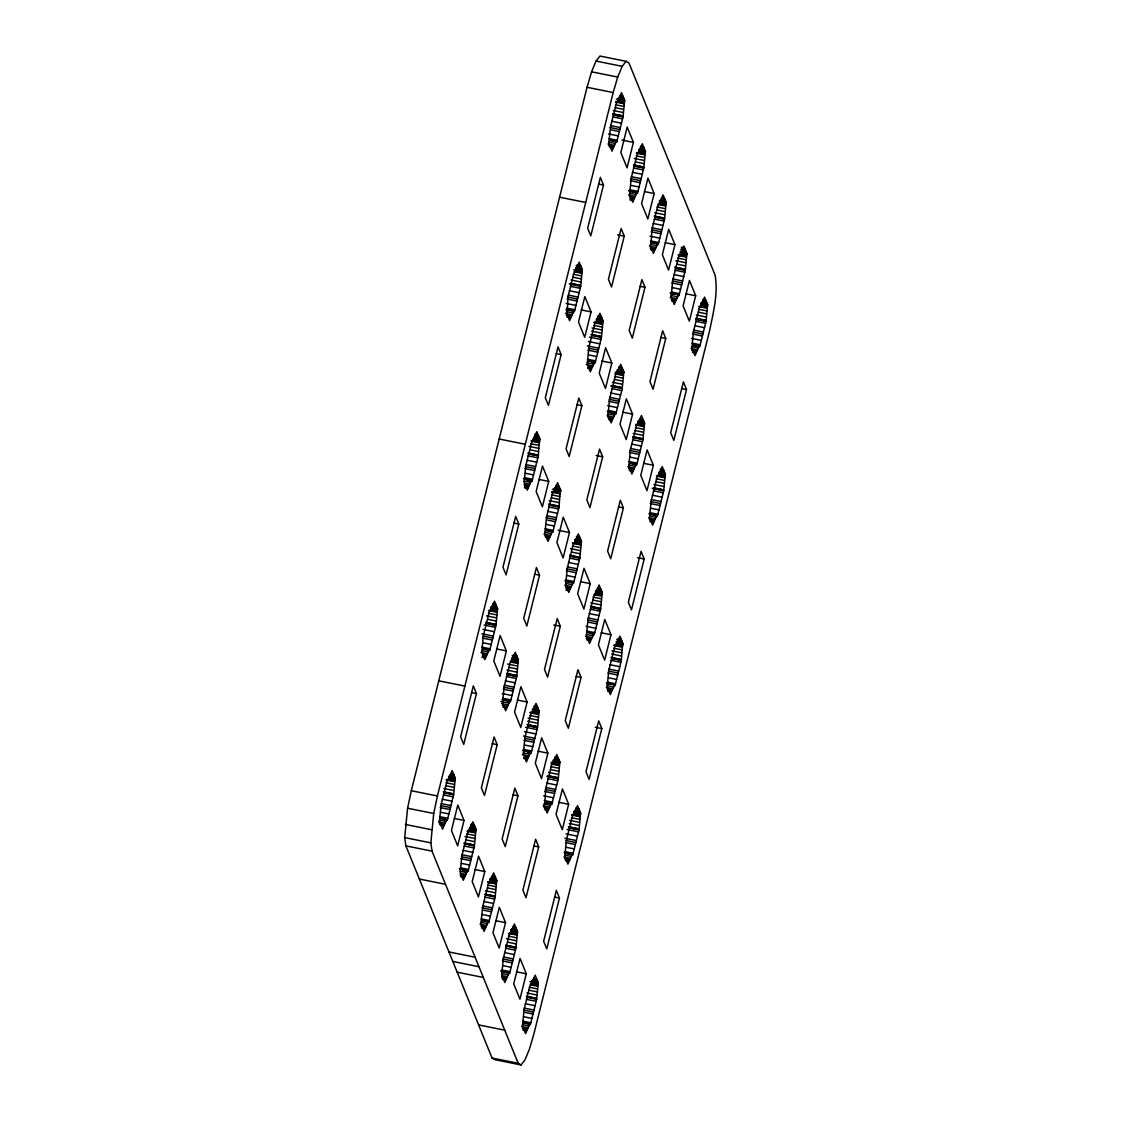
<?xml version="1.0" encoding="UTF-8"?>
<svg xmlns="http://www.w3.org/2000/svg" width="1121" height="1121" viewBox="0 0 1121 1121"><rect width="100%" height="100%" fill="white"/><g stroke="black" fill="none" stroke-linecap="round" stroke-linejoin="round"><path stroke-width="1.5" d="M446.873 819.255L442.557 829.162L439.446 821.483L441.057 804.934L447.405 779.515L447.825 780.538L452.141 770.631L455.252 778.31L453.641 794.845L447.293 820.278L446.873 819.255L440.343 817.938M467.625 870.372L468.046 871.395L474.393 845.977L476.019 829.428L472.908 821.763L468.592 831.67L468.172 830.633L461.824 856.066L460.199 872.614L463.309 880.279L467.625 870.372L459.456 868.733M488.392 921.49L484.076 931.397L480.951 923.732L482.576 907.183L488.924 881.765L489.345 882.788L493.66 872.881L496.771 880.546L495.16 897.094L488.798 922.527L488.392 921.49L481.848 920.173M482.759 648.597L489.288 649.914L489.639 650.769L495.986 625.35L497.612 608.801L494.501 601.136L490.171 611.043L489.765 610.006L483.403 635.439L481.792 651.988L484.903 659.652L489.218 649.746L482.689 648.428M503.441 699.546L509.985 700.863L510.391 701.9L516.753 676.467L518.364 659.919L515.254 652.254L510.938 662.161L517.524 663.324M530.737 751.995L526.422 761.902L523.311 754.223L524.922 737.674L531.284 712.255L531.69 713.278L536.006 703.371L539.131 711.05L537.505 727.599L531.158 753.018L530.737 751.995L522.568 750.341M538.991 445.387L539.958 439.292L536.847 431.627L532.531 441.534L532.111 440.511L525.763 465.93L524.138 482.478L527.248 490.143L531.564 480.25L531.985 481.273L538.332 455.841L538.991 445.387L530.822 443.748M509.144 972.622L509.565 973.645L515.912 948.212L517.538 931.677L514.427 923.998L510.097 933.905L509.691 932.882L503.329 958.301L501.718 974.85L504.828 982.528L509.144 972.622L500.975 970.968M529.911 1023.739L525.581 1033.646L522.47 1025.981L524.096 1009.432L530.443 984L530.864 985.023L535.179 975.13L538.29 982.795L536.679 999.343L530.317 1024.762L529.911 1023.739L523.367 1022.422M567.338 309.578L568.109 296.434L574.456 271.002L574.877 272.025L579.193 262.132L582.303 269.797L580.692 286.345L574.33 311.764L573.924 310.741L567.38 309.424L566.483 312.983L569.608 320.648L573.924 310.741M544.918 801.949L545.689 788.806L552.036 763.373L552.457 764.41L556.773 754.503L559.883 762.168L558.258 778.717L551.91 804.135L551.49 803.112L544.96 801.795L544.063 805.354L547.174 813.019L551.49 803.112M559.743 496.505L560.71 490.423L557.599 482.745L553.284 492.651L552.863 491.629L546.516 517.061L544.904 533.596L548.015 541.275L552.331 531.368L552.751 532.391L559.099 506.972L559.743 496.505L551.574 494.865M594.676 361.859L590.361 371.766L587.25 364.101L588.861 347.552L595.223 322.133L595.643 323.156L599.959 313.249L603.07 320.914L601.445 337.463L595.097 362.896L594.676 361.859L588.147 360.542M572.256 854.23L567.941 864.137L564.83 856.472L566.441 839.923L572.789 814.505L573.209 815.528L577.525 805.621L580.636 813.286L579.025 829.834L572.677 855.267L572.256 854.23L564.087 852.591M573.083 582.486L573.504 583.509L579.851 558.09L581.477 541.541L578.366 533.876L574.05 543.783L573.63 542.746L567.282 568.179L565.657 584.728L568.767 592.392L573.083 582.486L564.914 580.846M616.27 141.232L611.954 151.139L608.843 143.474L610.455 126.925L616.816 101.507L617.223 102.529L621.538 92.623L624.663 100.287L623.038 116.836L616.69 142.269L616.27 141.232L609.74 139.915M594.803 594.901L594.382 593.878L588.035 619.296L586.409 635.845L589.534 643.51L593.85 633.603L594.256 634.64L600.618 609.207L602.229 592.659L599.118 584.994L594.803 594.901L601.388 596.064M615.443 412.99L615.849 414.013L622.211 388.581L623.822 372.032L620.712 364.367L616.396 374.274L615.975 373.251L609.628 398.67L608.002 415.218L611.127 422.883L615.443 412.99L608.899 411.673M636.196 464.108L631.88 474.015L628.769 466.35L630.38 449.801L636.742 424.369L637.148 425.391L641.464 415.499L644.589 423.163L642.964 439.712L636.616 465.131L636.196 464.108L629.666 462.791M637.022 192.364L637.443 193.387L643.804 167.954L645.416 151.419L642.305 143.74L637.989 153.647L637.569 152.624L631.221 178.043L629.596 194.592L632.706 202.27L637.022 192.364L628.867 190.71M622.015 649.872L622.996 643.79L619.885 636.111L615.569 646.018L615.149 644.995L608.787 670.428L607.176 686.963L610.286 694.642L614.602 684.735L615.023 685.758L621.37 660.339L622.015 649.872L613.846 648.232M651.203 242.318L651.974 229.174L658.335 203.742L658.742 204.779L663.057 194.872L666.182 202.537L664.557 219.085L658.209 244.504L657.789 243.481L651.259 242.164L650.362 245.723L653.473 253.388L657.789 243.481M656.948 515.226L657.368 516.249L663.716 490.83L665.342 474.281L662.231 466.616L657.915 476.523L657.495 475.486L651.147 500.919L649.521 517.468L652.632 525.132L656.948 515.226L648.849 513.74M678.541 294.599L678.962 295.636L685.309 270.203L686.935 253.654L683.824 245.989L679.508 255.896L679.088 254.873L672.74 280.292L671.115 296.841L674.225 304.506L678.541 294.599L670.372 292.959M699.308 345.73L699.714 346.753L706.076 321.321L707.687 304.786L704.577 297.107L700.261 307.014L699.84 305.991L693.493 331.41L691.867 347.958L694.992 355.623L699.308 345.73L692.764 344.413M404.709 837.583L407.582 808.227L411.295 790.725L587.054 87.284L591.58 71.8L596.05 61.066L599.973 56.05L626.107 61.319L628.951 62.958L715.1 275.121C718.309 293.562 713.334 312.241 709.705 330.275L533.946 1033.716L529.42 1049.2L524.95 1059.934L521.027 1064.95L494.893 1059.681L492.049 1058.042L405.9 845.879L404.709 837.583L430.842 842.852L432.033 851.147L518.182 1063.311L521.027 1064.95M430.842 842.852L433.715 813.496L437.428 795.994L613.173 92.553L617.713 77.069L622.183 66.335L626.107 61.319M476.439 693.549L463.73 744.4L460.619 736.735L473.314 685.884L476.439 693.549L471.535 692.568M518.785 524.053L506.075 574.905L502.965 567.226L515.674 516.375L518.785 524.053L513.88 523.059M561.131 354.544L548.435 405.396L545.31 397.731L558.02 346.879L561.131 354.544L556.24 353.563M603.49 185.049L590.781 235.9L587.67 228.222L600.366 177.37L603.49 185.049L598.586 184.054M464.024 820.418L457.662 845.837L451.441 830.507L457.788 805.074L464.024 820.418L454.215 818.442M506.37 650.909L500.022 676.341L493.786 660.998L500.134 635.579L506.37 650.909L496.575 648.933M548.715 481.399L542.368 506.832L536.132 491.488L542.494 466.07L548.715 481.399L538.921 479.438M591.061 311.904L584.714 337.323L578.492 321.993L584.84 296.561L591.061 311.904L581.267 309.928M633.421 142.395L627.059 167.828L620.838 152.484L627.185 127.065L633.421 142.395L621.987 140.097M497.192 744.68L484.482 795.532L481.371 787.853L494.081 737.001L497.192 744.68L492.287 743.685M509.985 700.863L505.655 710.77L502.544 703.105L504.17 686.556L510.517 661.138L510.938 662.161M539.537 575.171L526.842 626.022L523.717 618.358L536.427 567.506L539.537 575.171L534.647 574.19M581.897 405.662L569.188 456.513L566.077 448.848L578.772 397.997L581.897 405.662L576.993 404.681M624.243 236.167L611.534 287.018L608.423 279.353L621.132 228.502L624.243 236.167L617.713 234.85M484.776 871.535L478.429 896.954L472.193 881.624L478.555 856.192L484.776 871.535L474.982 869.56M527.122 702.026L520.775 727.459L514.553 712.115L520.901 686.697L527.122 702.026L517.327 700.05M569.482 532.531L563.12 557.95L556.899 542.62L563.246 517.187L569.482 532.531L558.048 530.219M611.828 363.022L605.48 388.455L599.245 373.111L605.592 347.692L611.828 363.022L602.033 361.046M654.174 193.527L647.826 218.945L641.59 203.616L647.952 178.183L654.174 193.527L644.379 191.551M517.944 795.798L505.249 846.649L502.138 838.984L514.833 788.133L517.944 795.798L513.054 794.803M560.304 626.289L547.594 677.14L544.484 669.475L557.193 618.624L560.304 626.289L553.774 624.972M602.65 456.793L589.94 507.645L586.829 499.966L599.539 449.129L602.65 456.793L596.12 455.476M644.995 287.284L632.3 338.136L629.175 330.471L641.885 279.619L644.995 287.284L640.105 286.303M505.529 922.653L499.181 948.086L492.96 932.742L499.307 907.323L505.529 922.653L495.734 920.677M547.889 753.158L541.527 778.577L535.306 763.247L541.653 737.814L547.889 753.158L538.08 751.182M590.235 583.649L583.887 609.081L577.651 593.738L584.013 568.319L590.235 583.649L580.44 581.673M632.58 414.153L626.233 439.572L620.011 424.228L626.359 398.81L632.58 414.153L622.786 412.178M674.94 244.644L668.578 270.063L662.357 254.733L668.705 229.301L674.94 244.644L665.131 242.668M538.711 846.916L526.001 897.767L522.89 890.102L535.6 839.251L538.711 846.916L533.806 845.935M581.056 677.42L568.347 728.272L565.236 720.593L577.946 669.741L581.056 677.42L576.166 676.425M623.402 507.911L610.707 558.762L607.596 551.098L620.291 500.246L623.402 507.911L618.512 506.93M665.762 338.416L653.053 389.253L649.942 381.588L662.651 330.737L665.762 338.416L660.858 337.421M526.295 973.785L519.948 999.203L513.712 983.874L520.06 958.441L526.295 973.785L516.501 971.809M568.641 804.275L562.294 829.694L556.058 814.364L562.42 788.932L568.641 804.275L558.847 802.3M610.987 634.766L604.639 660.199L598.418 644.855L604.765 619.437L610.987 634.766L601.192 632.79M653.347 465.271L646.985 490.69L640.764 475.36L647.111 449.927L653.347 465.271L643.538 463.295M695.693 295.762L689.345 321.195L683.109 305.851L689.471 280.432L695.693 295.762L685.898 293.786M559.463 898.047L546.768 948.898L543.643 941.22L556.352 890.368L559.463 898.047L554.573 897.052M601.823 728.538L589.114 779.389L586.003 771.724L598.698 720.873L601.823 728.538L595.279 727.221M644.169 559.029L631.459 609.88L628.349 602.215L641.058 551.364L644.169 559.029L637.639 557.712M686.514 389.533L673.819 440.385L670.694 432.72L683.404 381.869L686.514 389.533L681.624 388.539M596.05 61.066L622.183 66.335M591.58 71.8L617.713 77.069M587.054 87.284L613.173 92.553M619.829 95.803L623.108 96.462M620.081 96.392L623.346 97.051M618.974 97.387L623.879 98.368M617.881 98.382L624.411 99.699M618.119 98.97L624.663 100.287M616.354 99.18L624.523 100.82M617.699 100.68L624.229 101.997M615.779 101.521L623.935 103.16M615.639 102.053L623.808 103.693M615.513 104.743L623.682 106.383M615.275 107.686L623.444 109.326M613.285 110.503L623.094 112.478M612.823 113.838L622.617 115.813M612.893 113.992L622.687 115.967M613.033 114.356L622.828 116.332M613.173 114.706L622.968 116.682M613.243 114.86L623.038 116.836M612.739 116.85L622.547 118.826M611.646 121.222L621.454 123.198M610.553 125.594L620.361 127.57M610.062 127.57L619.857 129.546M611.197 129.896L619.367 131.535M608.479 133.931L618.274 135.907M609.011 138.626L617.181 140.279M609.796 140.083L616.34 141.4M640.343 146.319L643.622 146.977M609.95 140.433L616.48 141.75M640.595 146.921L643.86 147.58M640.834 147.524L644.099 148.182M608.815 142.129L615.345 143.446M639.741 148.504L644.645 149.499M638.634 149.499L645.178 150.817M638.886 150.102L645.416 151.419M607.932 143.964L614.462 145.282M638.746 150.634L645.29 151.952M608.703 145.73L613.607 146.725M638.466 151.797L644.995 153.115M609.544 147.075L612.809 147.734M636.532 152.638L644.701 154.278M636.406 153.171L644.561 154.81M636.28 155.861L644.449 157.501M634.402 158.467L644.197 160.443M635.677 161.956L643.846 163.61M633.575 164.955L643.384 166.931M633.645 165.123L643.44 167.099M633.785 165.474L643.594 167.449M633.94 165.824L643.734 167.8M633.996 165.992L643.804 167.954M633.505 167.968L643.3 169.944M632.412 172.34L642.207 174.316M631.319 176.712L641.114 178.687M630.815 178.701L640.623 180.677M630.324 180.691L640.119 182.653M630.871 185.385L639.04 187.025M629.778 189.757L637.947 191.397M628.923 190.878L637.092 192.518M630.703 191.551L637.232 192.868M661.348 198.039L664.613 198.697M661.6 198.641L664.865 199.3M629.582 193.246L636.111 194.564M660.493 199.636L665.398 200.617M659.4 200.617L665.93 201.934M659.638 201.22L666.182 202.537M628.685 195.082L635.215 196.399M659.512 201.752L666.042 203.069M629.47 196.862L634.36 197.842M659.218 202.915L665.748 204.232M630.296 198.207L633.561 198.865M658.924 204.092L665.454 205.409M630.156 198.739L633.435 199.398M658.798 204.625L665.328 205.942M629.876 199.902L633.141 200.561M657.032 206.979L665.201 208.632M656.794 209.921L664.963 211.575M654.804 212.752L664.599 214.728M654.342 216.087L664.136 218.063M559.589 197.198L585.723 202.467M654.412 216.241L664.207 218.217M654.552 216.591L664.347 218.567M654.692 216.942L664.487 218.917M654.762 217.11L664.557 219.085M654.258 219.099L664.066 221.075M653.165 223.457L662.973 225.433M652.072 227.829L661.88 229.805M651.581 229.819L661.376 231.795M651.091 231.809L660.886 233.785M649.998 236.181L659.793 238.156M650.53 240.875L658.7 242.514M681.33 247.251L684.595 247.909M651.315 242.318L657.859 243.635M681.862 248.568L685.127 249.226M653.095 243.005L656.36 243.663M682.114 249.17L685.379 249.829M680.727 249.437L685.618 250.417M650.334 244.378L656.864 245.695M681.26 250.754L686.15 251.735M680.153 251.735L686.697 253.052M680.405 252.337L686.935 253.654M649.437 246.214L655.981 247.531M680.265 252.87L686.795 254.187M650.222 247.979L655.126 248.96M679.971 254.047L686.514 255.364M651.049 249.324L654.314 249.983M678.051 254.887L686.22 256.527M650.923 249.857L654.188 250.515M679.55 255.742L686.08 257.059M677.799 258.11L685.954 259.75M675.921 260.717L685.716 262.692M677.196 264.206L685.365 265.845M675.094 267.204L684.903 269.18M675.164 267.359L684.959 269.334M675.304 267.723L685.099 269.685M675.445 268.073L685.253 270.049M675.515 268.227L685.309 270.203M675.024 270.217L684.819 272.193M673.931 274.589L683.726 276.565M672.838 278.961L682.633 280.937M672.334 280.937L682.143 282.912M671.843 282.926L681.638 284.902M577.245 264.696L580.51 265.355M577.483 265.299L580.748 265.957M576.096 265.579L581 266.56M576.628 266.896L581.533 267.877M575.535 267.877L582.065 269.194M672.39 287.621L680.545 289.274M575.774 268.48L582.303 269.797M575.648 269.012L582.177 270.329M573.714 269.853L581.883 271.492M575.059 271.352L581.589 272.669M574.919 271.885L581.463 273.202M671.297 291.992L679.452 293.646M670.442 293.113L678.611 294.767M702.629 299.685L705.894 300.344M670.582 293.464L673.847 294.122M702.867 300.288L706.132 300.946M573.167 274.239L581.337 275.892M703.105 300.89L706.384 301.549M671.087 295.496L677.63 296.813M702.012 301.871L706.917 302.866M572.929 277.181L581.098 278.835M700.919 302.866L707.449 304.183M701.157 303.469L707.687 304.786M670.204 297.331L676.734 298.648M701.031 304.001L707.561 305.304M670.975 299.097L675.879 300.092M700.737 305.164L707.267 306.481M570.939 280.012L580.734 281.988M671.815 300.442L675.08 301.101M700.443 306.327L706.973 307.644M671.675 300.974L674.94 301.633M698.677 306.537L706.847 308.177M570.477 283.347L580.272 285.309M570.533 283.501L580.342 285.477M698.551 309.228L706.72 310.867M570.687 283.851L580.482 285.827M569.258 284.033L580.692 286.345M570.393 286.359L580.188 288.321M698.313 312.17L706.482 313.81M696.323 315.001L706.118 316.977M569.3 290.717L579.095 292.693M695.861 318.322L705.655 320.298M695.917 318.49L705.726 320.466M696.071 318.84L705.866 320.816M696.211 319.191L706.006 321.166M696.267 319.345L706.076 321.321M568.207 295.089L578.016 297.065M695.777 321.335L705.571 323.31M567.716 297.079L577.511 299.055M567.212 299.069L577.021 301.045M694.684 325.707L704.478 327.682M566.119 303.441L575.928 305.416M693.591 330.078L703.399 332.054M693.1 332.068L702.895 334.044M566.666 308.135L574.835 309.774M692.596 334.044L702.405 336.02M567.45 309.578L573.98 310.895M597.997 315.828L601.262 316.486M565.965 309.606L572.495 310.923M598.25 316.43L601.515 317.089M598.488 317.019L601.753 317.677M566.469 311.638L572.999 312.955M597.395 318.014L602.285 318.995M596.288 318.995L602.818 320.312M691.503 338.416L701.312 340.392M596.54 319.597L603.07 320.914M565.573 313.474L572.102 314.791M596.4 320.13L602.93 321.447M566.357 315.239L571.262 316.22M596.106 321.307L602.636 322.624M567.184 316.584L570.449 317.243M594.186 322.147L602.355 323.787M567.058 317.117L570.323 317.775M594.046 322.68L602.215 324.319M692.049 343.124L700.219 344.764M692.834 344.567L699.364 345.885M692.974 344.918L697.879 345.913M593.92 325.356L602.089 327.01M693.128 345.268L696.393 345.927M691.853 346.613L698.383 347.93M592.056 327.977L601.851 329.952M690.956 348.449L697.486 349.766M691.741 350.214L696.645 351.209M591.692 331.129L601.501 333.105M692.568 351.574L695.833 352.232M692.442 352.106L695.707 352.765M591.229 334.464L601.024 336.44M591.299 334.619L601.094 336.594M591.44 334.969L601.234 336.945M591.58 335.333L601.445 337.463M589.52 337.141L600.954 339.453M588.427 341.513L599.861 343.825M587.334 345.885L598.768 348.197M588.469 348.197L598.278 350.172M587.979 350.186L597.773 352.162M588.511 354.881L596.68 356.534M587.432 359.252L595.587 360.906M588.217 360.71L594.747 362.027M618.764 366.945L622.029 367.604M591.762 362.069L595.027 362.728M619.002 367.548L622.267 368.206M619.24 368.15L622.505 368.809M587.222 362.756L593.766 364.073M618.147 369.131L623.052 370.126M617.054 370.126L623.584 371.443M586.339 364.591L592.869 365.908M617.293 370.729L623.822 372.032M617.153 371.247L623.696 372.564M588.749 366.693L592.014 367.352M615.233 372.088L623.402 373.741M587.95 367.702L591.215 368.361M616.578 373.587L623.108 374.904M587.81 368.234L591.075 368.893M614.812 373.797L622.982 375.437M614.686 376.488L622.856 378.127M614.448 379.43L622.603 381.07M612.458 382.261L622.253 384.237M611.996 385.582L621.791 387.558M612.052 385.75L621.861 387.726M612.192 386.1L622.001 388.076M610.707 386.114L622.211 388.581M611.912 388.595L621.707 390.57M610.819 392.967L620.614 394.942M609.726 397.338L619.521 399.314M609.235 399.328L619.03 401.304M608.731 401.304L618.54 403.28M607.638 405.676L617.447 407.652M608.185 410.384L616.354 412.024M607.33 411.505L615.499 413.145M610.749 412.514L614.014 413.173M610.889 412.864L615.793 413.845M639.755 418.665L643.034 419.324M640.007 419.268L643.272 419.927M607.988 413.873L614.518 415.19M638.9 420.263L643.804 421.244M637.807 421.244L644.337 422.561M607.092 415.709L613.621 417.026M638.045 421.846L644.589 423.163M637.919 422.379L644.449 423.696M607.876 417.474L612.767 418.469M637.625 423.542L644.155 424.859M608.703 418.834L611.968 419.492M635.705 424.383L643.86 426.036M608.577 419.366L611.842 420.025M635.565 424.915L643.734 426.569M635.439 427.605L643.608 429.259M635.201 430.548L643.37 432.202M633.211 433.379L643.006 435.354M632.748 436.7L642.543 438.675M632.819 436.868L642.613 438.843M632.959 437.218L642.753 439.194M633.099 437.568L642.964 439.712M632.664 439.712L642.473 441.688M631.571 444.084L641.38 446.06M630.478 448.456L640.287 450.432M629.988 450.446L639.783 452.422M629.498 452.436L639.292 454.411M534.885 434.205L538.164 434.864M535.137 434.808L538.402 435.466M535.376 435.41L538.64 436.069M534.283 436.391L539.173 437.386M534.815 437.708L539.719 438.703M630.03 457.13L638.199 458.783M533.428 437.975L539.958 439.292M533.288 438.507L539.832 439.824M532.993 439.684L539.537 441.001M532.713 440.847L539.243 442.164M530.948 441.057L539.103 442.697M628.937 461.502L637.106 463.141M629.722 462.945L636.266 464.262M660.269 469.195L663.548 469.853M629.876 463.309L636.406 464.626M660.521 469.797L663.786 470.442M660.759 470.386L664.024 471.044M499.167 439.012L525.301 444.28M628.741 465.005L635.271 466.322M659.666 471.38L664.571 472.361M658.559 472.361L665.103 473.679M528.944 446.354L538.739 448.33M627.858 466.84L634.388 468.158M658.812 472.964L665.342 474.281M658.672 473.496L665.215 474.814M628.629 468.606L633.533 469.587M658.377 474.673L664.921 475.991M530.219 449.843L538.388 451.497M629.456 469.951L632.734 470.61M658.097 475.836L664.627 477.154M629.329 470.484L632.594 471.142M656.331 476.033L664.487 477.686M528.117 452.842L537.982 454.986M656.205 478.723L664.375 480.377M528.327 453.36L538.136 455.336M528.481 453.711L538.276 455.687M528.537 453.865L538.332 455.841M528.047 455.855L537.842 457.83M655.953 481.68L664.122 483.319M653.977 484.496L663.772 486.472M526.954 460.227L536.749 462.202M653.501 487.831L663.31 489.807M653.571 487.985L663.366 489.961M653.711 488.336L663.52 490.311M652.226 488.364L663.716 490.83M525.861 464.598L535.656 466.574M653.431 490.844L663.226 492.82M525.357 466.588L535.165 468.564M524.866 468.564L534.661 470.54M652.338 495.216L662.133 497.192M525.413 473.272L533.568 474.912M651.245 499.588L661.04 501.549M650.74 501.563L660.549 503.539M524.32 477.644L532.489 479.284M650.25 503.553L660.045 505.529M523.409 478.597L531.634 480.405M526.884 479.774L531.774 480.755M527.024 480.124L531.915 481.105M555.89 485.925L559.155 486.584M556.142 486.528L559.407 487.187M524.124 481.133L530.653 482.45M555.035 487.509L559.94 488.504M553.942 488.504L560.472 489.821M650.797 508.247L658.952 509.901M524.866 483.305L529.757 484.286M554.18 489.106L560.71 490.423M552.415 489.302L560.584 490.956M524.011 484.734L528.902 485.729M553.76 490.802L560.29 492.119M524.838 486.094L528.103 486.752M551.84 491.643L559.996 493.296M524.698 486.626L527.977 487.285M551.7 492.175L559.869 493.829M649.704 512.619L657.873 514.273M524.418 487.789L527.683 488.448M650.628 514.427L657.158 515.744M649.507 516.122L656.037 517.44M551.336 497.808L559.505 499.462M648.611 517.958L655.14 519.275M649.395 519.724L654.286 520.719M549.346 500.639L559.141 502.614M650.222 521.069L653.487 521.727M650.082 521.601L653.361 522.26M548.884 503.96L558.748 506.103M549.094 504.478L558.889 506.454M549.234 504.828L559.029 506.804M549.304 504.996L559.099 506.972M548.8 506.972L558.594 508.948M547.707 511.344L557.515 513.32M546.614 515.716L556.422 517.692M546.123 517.706L555.918 519.682M547.258 520.018L555.427 521.671M546.165 524.39L554.335 526.029M545.072 528.762L553.242 530.401M545.801 530.051L552.387 531.522M576.404 536.455L579.669 537.113M545.997 530.569L552.541 531.872M576.656 537.043L579.921 537.702M576.895 537.646L580.16 538.304M544.876 532.265L551.406 533.582M575.802 538.64L580.692 539.621M574.695 539.621L581.239 540.939M543.979 534.1L550.523 535.404M574.947 540.224L581.477 541.541M574.807 540.756L581.337 542.074M544.764 535.866L549.668 536.847M574.513 541.933L581.056 543.237M545.591 537.211L548.856 537.87M572.593 542.774L580.762 544.414M572.453 543.293L580.622 544.946M572.341 545.983L580.496 547.637M570.463 548.603L580.258 550.579M571.738 552.093L579.907 553.732M569.636 555.091L579.501 557.221M569.846 555.596L579.641 557.571M569.986 555.96L579.795 557.922M570.057 556.114L579.851 558.09M569.566 558.104L579.361 560.08M568.473 562.476L578.268 564.452M567.38 566.834L577.175 568.809M566.876 568.823L576.684 570.799M566.385 570.813L576.18 572.789M566.932 575.507L575.087 577.161M565.839 579.879L573.994 581.533M566.764 581.687L573.293 583.004M597.409 588.175L600.674 588.833M597.647 588.777L600.926 589.436M565.629 583.382L572.172 584.7M596.554 589.758L601.459 590.753M595.461 590.753L601.991 592.07M564.746 585.218L571.276 586.535M595.699 591.342L602.229 592.659M595.573 591.874L602.103 593.191M565.516 586.984L570.421 587.965M595.279 593.051L601.809 594.368M566.357 588.329L569.622 588.987M594.985 594.214L601.515 595.531M566.217 588.861L569.482 589.52M565.923 590.038L569.202 590.697M593.093 597.115L601.262 598.754M592.855 600.057L601.024 601.697M590.865 602.888L600.66 604.864M590.403 606.209L600.267 608.339M590.613 606.727L600.408 608.703M590.753 607.078L600.548 609.053M590.809 607.232L600.618 609.207M590.319 609.221L600.113 611.197M589.226 613.593L599.02 615.569M588.133 617.965L597.941 619.941M587.642 619.955L597.437 621.917M588.777 622.267L596.947 623.907M492.539 603.715L495.804 604.373M492.792 604.303L496.057 604.962M493.03 604.906L496.295 605.564M491.937 605.9L496.827 606.881M490.83 606.881L497.36 608.199M586.045 626.303L595.854 628.278M491.082 607.484L497.612 608.801M490.942 608.016L497.472 609.334M490.648 609.179L497.178 610.497M490.353 610.356L496.897 611.674M488.588 610.553L496.757 612.206M586.591 631.011L594.761 632.65M587.306 632.3L593.906 633.771M617.923 638.69L621.188 639.348M589.156 633.141L592.42 633.799M488.462 613.243L496.631 614.897M618.175 639.292L621.44 639.951M616.774 639.559L621.679 640.553M586.395 634.5L592.925 635.817M617.321 640.876L622.211 641.871M486.598 615.863L496.393 617.839M616.214 641.871L622.744 643.188M585.498 636.336L592.028 637.653M616.466 642.473L622.996 643.79M616.326 643.006L622.856 644.323M586.283 638.101L591.187 639.096M616.032 644.169L622.561 645.486M487.873 619.353L496.043 620.992M587.11 639.46L590.375 640.119M614.112 645.009L622.281 646.663M586.984 639.979L590.249 640.637M613.972 645.542L622.141 647.195M485.771 622.351L495.566 624.327M485.841 622.505L495.636 624.481M485.982 622.856L495.776 624.831M486.122 623.206L495.93 625.182M486.192 623.374L495.986 625.35M484.062 625.028L495.496 627.34M611.982 650.853L621.777 652.828M611.618 654.005L621.426 655.981M482.969 629.399L494.403 631.712M611.155 657.326L621.02 659.47M611.365 657.845L621.16 659.821M611.505 658.195L621.314 660.171M611.576 658.363L621.37 660.339M481.876 633.771L493.31 636.069M611.071 660.339L620.88 662.315M483.011 636.083L492.82 638.059M482.52 638.073L492.315 640.049M609.992 664.711L619.787 666.687M483.053 642.767L491.222 644.421M608.899 669.083L618.694 671.059M608.395 671.073L618.203 673.048M481.96 647.139L490.129 648.793M607.904 673.062L617.699 675.038M513.306 654.832L516.571 655.491M482.899 648.947L489.429 650.264M513.544 655.435L516.809 656.093M512.157 655.701L517.047 656.682M481.764 650.642L488.308 651.96M512.689 657.018L517.594 658.013M511.596 658.013L518.126 659.33M608.437 677.757L616.606 679.396M511.835 658.602L518.364 659.919M480.881 652.478L487.411 653.795M511.694 659.134L518.238 660.451M483.291 654.566L486.556 655.225M511.414 660.311L517.944 661.628M482.492 655.589L485.757 656.247M511.12 661.474L517.65 662.791M482.352 656.121L485.617 656.78M607.344 682.129L615.513 683.768M482.058 657.298L485.323 657.957M606.433 683.081L614.672 684.889M606.643 683.6L609.908 684.258M507.589 664.038L517.398 666.014M607.148 685.632L613.691 686.935M508.99 667.317L517.145 668.957M606.265 687.453L612.795 688.77M607.036 689.233L611.94 690.214M507 670.148L516.795 672.11M607.876 690.578L611.141 691.237M607.736 691.111L611.001 691.769M506.538 673.469L516.333 675.445M506.594 673.623L516.403 675.599M506.734 673.987L516.543 675.963M506.888 674.338L516.683 676.313M506.944 674.492L516.753 676.467M506.454 676.481L516.249 678.457M505.361 680.853L515.156 682.829M504.268 685.225L514.063 687.201M503.777 687.201L513.572 689.177M503.273 689.191L513.082 691.167M438.759 680.811L464.893 686.08M502.18 693.563L511.989 695.538M502.726 698.257L510.896 699.91M503.511 699.714L510.041 701.031M534.058 705.95L537.323 706.608M502.026 699.742L508.556 701.059M534.297 706.552L537.562 707.211M534.549 707.155L537.814 707.813M500.891 701.438L509.06 703.077M533.442 708.136L538.346 709.131M532.349 709.131L538.879 710.448M532.587 709.733L539.131 711.05M501.633 703.596L508.163 704.913M532.461 710.266L538.991 711.583M502.418 705.361L507.309 706.356M532.167 711.429L538.697 712.746M503.245 706.706L506.51 707.365M530.247 712.269L538.402 713.923M503.119 707.239L506.384 707.897M530.107 712.802L538.276 714.441M529.981 715.492L538.15 717.132M528.103 718.113L537.912 720.074M527.753 721.265L537.548 723.241M527.29 724.586L537.085 726.562M527.36 724.755L537.155 726.73M527.501 725.105L537.295 727.081M527.641 725.455L537.435 727.431M527.711 725.623L537.505 727.599M525.581 727.277L537.015 729.575M524.488 731.649L535.922 733.947M523.395 736.021L534.829 738.319M524.53 738.333L534.325 740.308M524.039 740.322L533.834 742.298M524.572 745.017L532.741 746.656M523.479 749.389L531.648 751.028M524.264 750.832L530.808 752.149M554.811 757.081L558.09 757.74M527.823 752.205L531.088 752.864M555.063 757.67L558.328 758.328M555.301 758.272L558.566 758.931M523.283 752.878L529.813 754.195M554.208 759.267L559.099 760.248M553.101 760.248L559.645 761.565M553.354 760.851L559.883 762.168M522.4 754.713L528.93 756.03M553.214 761.383L559.757 762.7M524.81 756.815L528.075 757.474M551.294 762.224L559.463 763.863M523.997 757.838L527.276 758.497M552.639 763.723L559.169 765.04M523.871 758.371L527.136 759.029M550.873 763.919L559.029 765.573M550.747 766.61L558.903 768.263M550.495 769.552L558.664 771.206M548.519 772.383L558.314 774.359M548.043 775.718L557.852 777.694M548.113 775.872L557.908 777.848M548.253 776.222L558.062 778.198M548.393 776.573L558.202 778.549M546.838 776.405L558.258 778.717M547.973 778.731L557.768 780.706M546.88 783.089L556.675 785.064M545.787 787.46L555.582 789.436M545.282 789.45L555.091 791.426M544.792 791.44L554.587 793.416M450.432 773.812L453.697 774.471M450.684 774.415L453.949 775.073M449.577 775.396L454.481 776.391M448.484 776.391L455.014 777.708M543.699 795.812L553.494 797.788M448.722 776.993L455.252 778.31M448.596 777.526L455.126 778.843M448.302 778.689L454.832 780.006M446.368 779.529L454.537 781.169M446.242 780.062L454.411 781.701M544.245 800.506L552.415 802.16M545.03 801.963L551.56 803.281M575.577 808.199L578.842 808.858M545.17 802.314L550.075 803.295M545.31 802.664L551.84 803.981M575.816 808.802L579.081 809.46M446.116 782.752L454.285 784.392M576.068 809.39L579.333 810.049M544.049 804.009L550.579 805.326M574.961 810.385L579.865 811.366M445.878 785.695L454.047 787.334M573.868 811.38L580.398 812.697M574.106 811.968L580.636 813.286M543.153 805.845L549.682 807.162M573.98 812.501L580.51 813.818M543.937 807.61L548.828 808.591M573.686 813.678L580.216 814.995M443.888 788.525L453.683 790.501M544.764 808.956L548.029 809.614M571.752 814.519L579.921 816.158M544.624 809.488L547.903 810.147M571.626 815.051L579.795 816.691M443.426 791.846L453.22 793.822M443.482 792.015L453.29 793.99M571.5 817.741L579.669 819.381M443.636 792.365L453.43 794.341M443.776 792.715L453.641 794.845M443.341 794.859L453.136 796.835M569.622 820.348L579.431 822.324M411.295 790.725L437.428 795.994M569.272 823.501L579.067 825.476M442.249 799.231L452.057 801.207M568.809 826.836L578.604 828.811M568.865 826.99L578.674 828.965M569.02 827.354L578.814 829.33M569.16 827.704L578.954 829.68M569.23 827.859L579.025 829.834M441.156 803.603L450.964 805.579M567.1 829.512L578.52 831.824M440.665 805.593L450.46 807.568M440.161 807.582L449.969 809.544M566.007 833.884L577.441 836.196M440.707 812.277L448.876 813.916M564.914 838.256L576.348 840.568M407.582 808.227L433.715 813.496M566.049 840.568L575.844 842.544M439.614 816.649L447.783 818.288M565.545 842.558L575.353 844.533M440.399 818.092L446.929 819.409M470.946 824.341L474.211 825M440.539 818.442L447.083 819.759M443.958 819.465L447.223 820.124M471.198 824.93L474.463 825.588M471.437 825.532L474.701 826.191M439.418 820.138L445.948 821.455M470.344 826.527L475.234 827.508M470.876 827.844L475.78 828.825M566.091 847.266L574.26 848.905M469.489 828.111L476.019 829.428M438.521 821.973L445.065 823.29M469.349 828.643L475.879 829.96M439.306 823.753L444.21 824.734M469.054 829.806L475.598 831.123M440.133 825.098L443.398 825.757M468.76 830.983L475.304 832.3M466.995 831.179L475.164 832.833M564.998 851.624L573.167 853.277M565.783 853.081L572.313 854.398M565.923 853.431L572.467 854.748M466.882 833.87L475.038 835.523M564.802 855.127L571.332 856.444M405.326 824.439L431.459 829.694M465.005 836.49L474.8 838.466M563.905 856.962L570.449 858.28M564.69 858.728L569.594 859.723M466.28 839.979L474.449 841.619M565.516 860.073L568.781 860.732M565.39 860.606L568.655 861.264M464.178 842.978L473.987 844.954M464.248 843.132L474.043 845.108M464.388 843.482L474.183 845.458M464.528 843.833L474.393 845.977M464.108 845.991L473.903 847.966M463.015 850.349L472.81 852.324M461.922 854.72L471.717 856.696M461.418 856.71L471.226 858.686M405.9 845.879L432.033 851.147M460.927 858.7L470.722 860.676M461.474 863.394L469.629 865.048M460.381 867.766L468.536 869.42M459.526 868.887L467.695 870.527M462.931 869.896L467.835 870.891M463.085 870.246L467.975 871.241M491.951 876.062L495.216 876.72M492.189 876.65L495.468 877.309M460.171 871.269L466.714 872.586M491.096 877.645L496 878.626M490.003 878.64L496.533 879.943M490.241 879.228L496.771 880.546M460.913 873.427L465.818 874.422M490.115 879.761L496.645 881.078M460.058 874.87L464.963 875.851M489.821 880.938L496.351 882.255M460.899 876.216L464.164 876.874M487.887 881.779L496.057 883.418M460.759 876.748L464.024 877.407M487.761 882.311L495.93 883.951M487.635 885.001L495.804 886.641M487.397 887.944L495.566 889.584M485.407 890.761L495.202 892.736M419.352 879.032L445.485 884.301M494.739 896.071L484.945 894.096L494.809 896.225M485.155 894.614L494.95 896.576M485.295 894.964L495.16 897.094M484.861 897.108L494.655 899.084M483.768 901.48L493.562 903.456M482.675 905.852L492.469 907.828M482.184 907.828L491.979 909.804M483.319 910.154L491.488 911.793M482.226 914.512L490.395 916.165M481.133 918.884L489.302 920.537M481.918 920.341L488.448 921.658M512.465 926.577L515.73 927.235M482.058 920.691L488.602 922.008M512.717 927.179L515.982 927.838M512.956 927.782L516.221 928.44M480.937 922.387L487.467 923.704M511.863 928.763L516.753 929.757M510.756 929.757L517.285 931.075M511.008 930.36L517.538 931.677M480.04 924.222L486.57 925.54M510.868 930.892L517.398 932.196M480.825 925.988L485.729 926.983M510.573 932.055L517.103 933.373M481.652 927.333L484.917 927.992M510.279 933.218L516.823 934.536M481.526 927.866L484.79 928.524M508.514 933.429L516.683 935.068M508.388 936.119L516.557 937.759M506.524 938.725L516.319 940.701M507.799 942.215L515.968 943.868M505.697 945.213L515.492 947.189M505.767 945.381L515.562 947.357M505.907 945.732L515.702 947.707M506.047 946.082L515.912 948.212M505.613 948.226L515.422 950.202M504.52 952.598L514.329 954.574M503.441 956.97L513.236 958.945M502.937 958.959L512.731 960.935M502.446 960.935L512.241 962.911M448.975 951.967L475.108 957.222M502.979 965.643L511.148 967.283M501.886 970.015L510.055 971.655M452.828 961.454L478.961 966.722M501.045 971.136L509.214 972.776M502.825 971.809L509.354 973.126M533.47 978.297L536.735 978.955M533.708 978.899L536.973 979.558M501.69 973.504L508.233 974.822M532.615 979.894L537.52 980.875M531.522 980.875L538.052 982.192M531.76 981.478L538.29 982.795M502.432 975.676L507.337 976.657M529.995 981.674L538.164 983.327M501.577 977.106L506.482 978.101M531.34 983.173L537.87 984.49M502.418 978.465L505.683 979.123M531.046 984.35L537.576 985.667M502.278 978.997L505.543 979.656M530.906 984.883L537.435 986.2M457.186 972.187L483.319 977.456M529.154 987.237L537.323 988.89M528.916 990.179L537.071 991.833M526.926 993.01L536.721 994.986M526.464 996.345L536.258 998.307L526.52 996.499M526.66 996.849L536.469 998.825M526.814 997.2L536.679 999.343M526.38 999.357L536.174 1001.319M525.287 1003.715L535.081 1005.691M524.194 1008.087L533.988 1010.063M523.703 1010.077L533.498 1012.053M524.838 1012.389L533.007 1014.043M523.745 1016.761L531.915 1018.414M522.652 1021.133L530.822 1022.772M523.437 1022.576L529.967 1023.893M525.217 1023.263L528.481 1023.921M522.456 1024.636L528.986 1025.953M521.559 1026.472L528.089 1027.789M522.344 1028.237L527.234 1029.218M523.171 1029.582L526.436 1030.241M523.045 1030.115L526.31 1030.774M478.583 1024.888L504.716 1030.157M492.049 1058.042L518.182 1063.311"/></g></svg>
